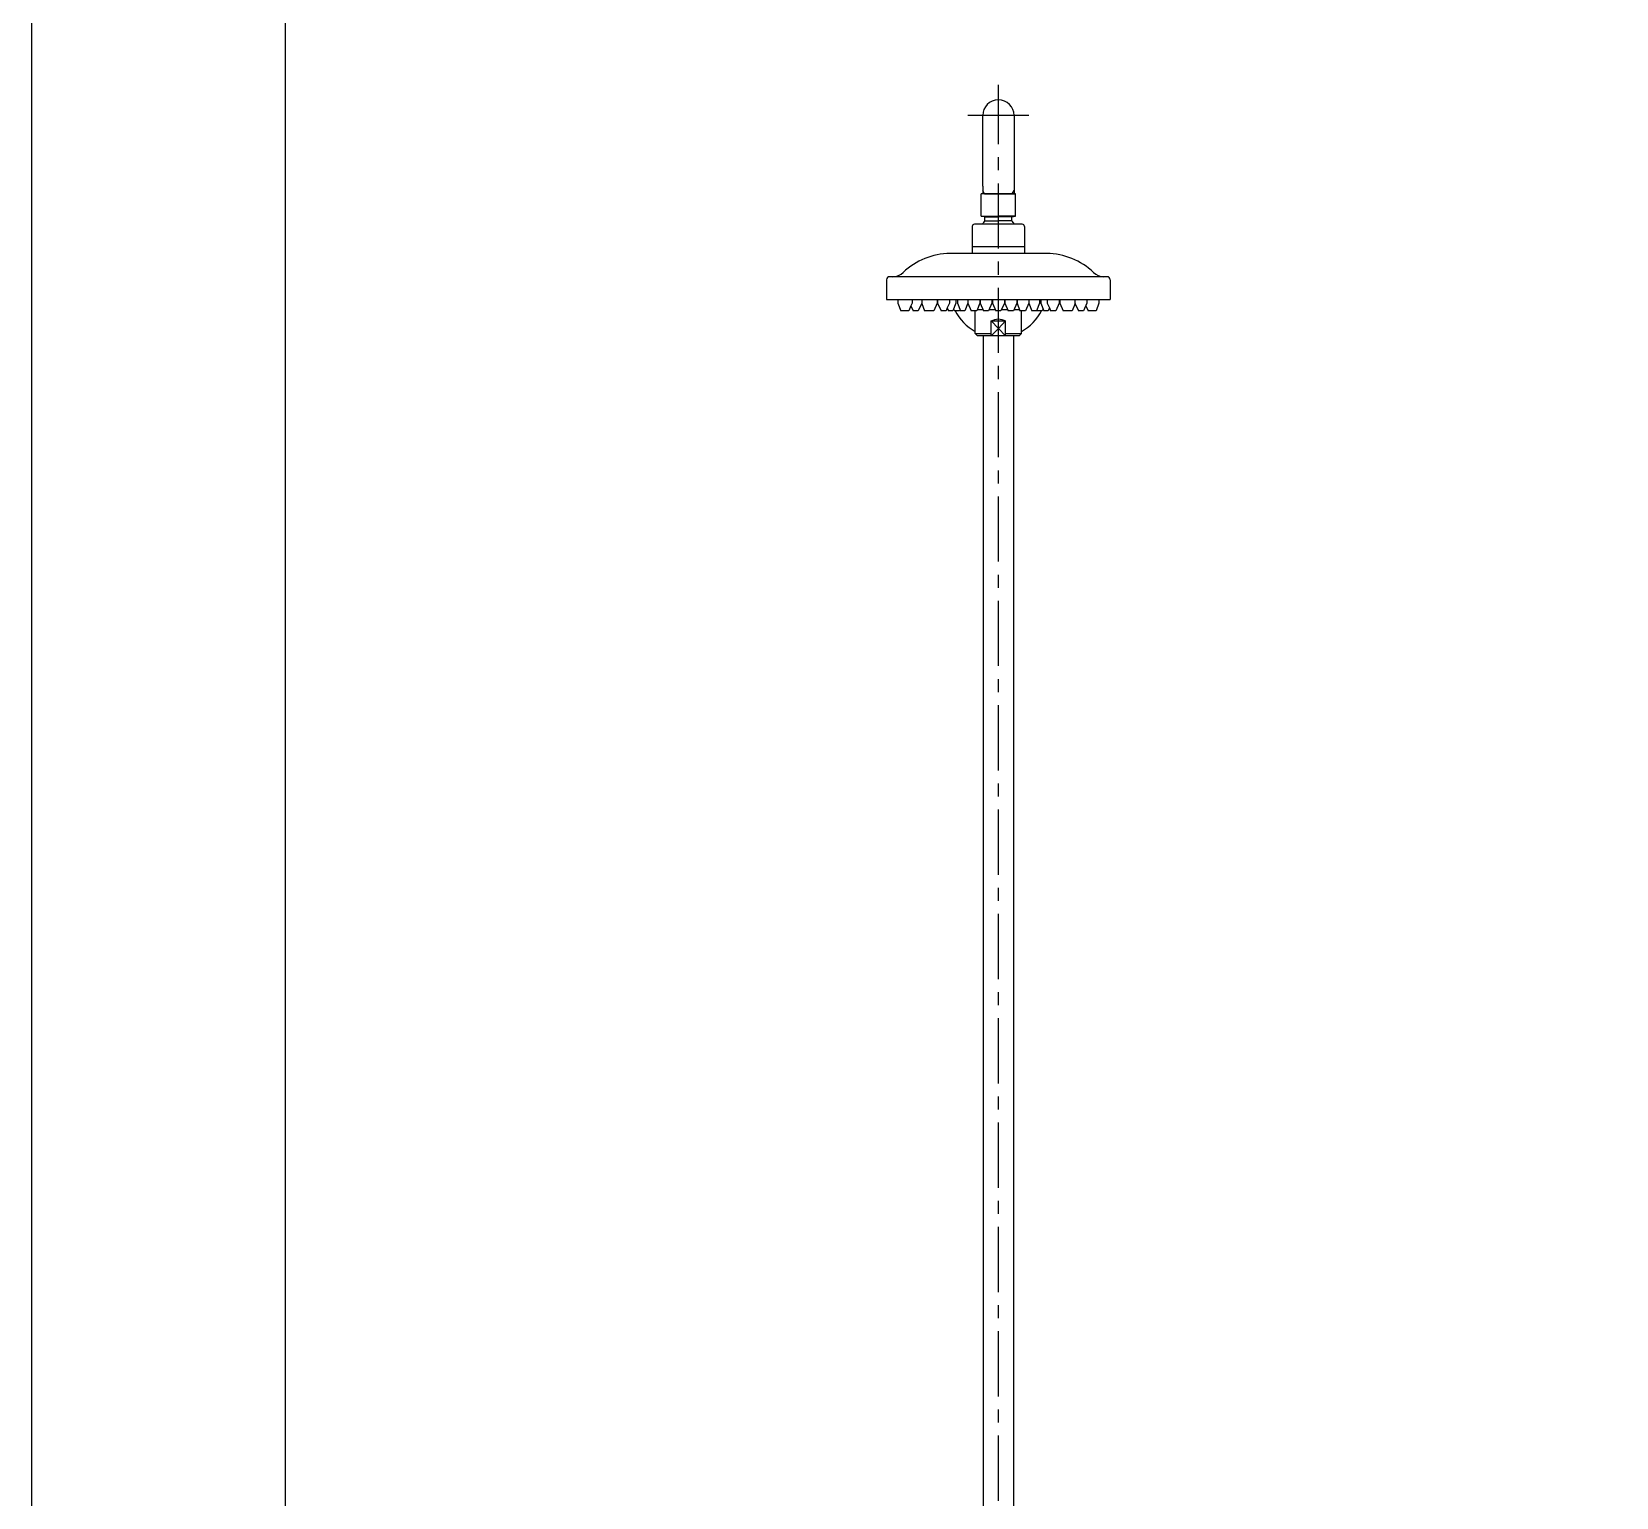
# Model space of a CAD drawing. Extents: x 39521 to 39941, y -9225 to -8631.
# Drawn here: x 39521.1 to 39733.7, y -9028.7 to -8832 of the extents above; entities that cross this region are included whole.
import ezdxf

# ---------------------------------------------------------------- set-up
doc = ezdxf.new("R2010")
doc.units = 0
doc.header["$LTSCALE"] = 7
doc.header["$MEASUREMENT"] = 0
doc.linetypes.add('CENTER', pattern=[2, 1.25, -0.25, 0.25, -0.25])
doc.layers.get('0').update_dxf_attribs({"color": 2, "linetype": 'CONTINUOUS'})
for name, color, linetype in [('CL', 1, 'CENTER'), ('D', 2, 'CONTINUOUS'), ('DWG', 7, 'CONTINUOUS')]:
    doc.layers.add(name, color=color, linetype=linetype)

msp = doc.modelspace()

# ---------------------------------------------------------------- linework, layer by layer
at = {"color": 4}
msp.add_line((39555.1, -8662.28), (39555.1, -9211.28), dxfattribs=at)
at = {"color": 7, "linetype": 'Continuous'}
for p, q in [((39647.7, -8872.52), (39647.7, -8869.45)), ((39648.73, -8869.32), (39647.95, -8869.32)), ((39650.39, -8869.32), (39649.53, -8869.32)), ((39652.07, -8869.32), (39651.21, -8869.32)), ((39653.65, -8869.32), (39652.87, -8869.32)), ((39653.9, -8872.52), (39653.9, -8869.45)), ((39648, -8872.82), (39647.7, -8872.52)), ((39647.7, -8872.52), (39649.85, -8872.52)), ((39653.6, -8872.82), (39648, -8872.82)), ((39648.75, -8872.82), (39648.75, -9061.97)), ((39653.6, -8872.82), (39650.8, -8872.82)), ((39651.75, -8872.52), (39653.9, -8872.52)), ((39652.85, -8872.82), (39652.85, -9061.97)), ((39653.6, -8872.82), (39653.9, -8872.52))]:
    msp.add_line(p, q, dxfattribs=at)
at = {"layer": 'CL'}
for p, q in [((39650.8, -9099.12), (39650.8, -8839.16)), ((39654.9, -8843.26), (39646.7, -8843.26))]:
    msp.add_line(p, q, dxfattribs=at)
at = {"layer": 'D', "color": 0}
for p, q in [((39649.85, -8870.82), (39651.75, -8870.82)), ((39649.85, -8872.82), (39649.85, -8870.82)), ((39651.75, -8872.82), (39651.75, -8870.82))]:
    msp.add_line(p, q, dxfattribs=at)
at = {"layer": 'D', "color": 2}
for q in [(39649.85, -8870.82), (39649.85, -8872.82), (39651.75, -8870.82), (39651.75, -8872.82)]:
    msp.add_line((39650.8, -8871.82), q, dxfattribs=at)
at = {"layer": 'D'}
msp.add_lwpolyline([(39521.1, -8631.28), (39941.1, -8631.28), (39941.1, -9225.28), (39521.1, -9225.28)], close=True, dxfattribs=at)
at = {"layer": 'D', "color": 0}
msp.add_spline([(39649.85, -8870.82), (39650.8, -8870.56), (39651.75, -8870.82)], degree=3, dxfattribs=at)
at = {"layer": 'DWG', "ltscale": 10}
for p, q in [((39648.7, -8852.76), (39648.7, -8843.26)), ((39652.9, -8843.26), (39652.9, -8852.76)), ((39648.7, -8852.76), (39648.7, -8853.78)), ((39652.9, -8852.76), (39652.9, -8853.78)), ((39648.49, -8856.77), (39648.49, -8853.78)), ((39650.8, -8853.78), (39648.49, -8853.78)), ((39650.8, -8853.78), (39648.5, -8853.78)), ((39648.93, -8853.76), (39648.7, -8853.76)), ((39648.93, -8853.78), (39650.8, -8853.78)), ((39650.8, -8853.78), (39653.1, -8853.78)), ((39653.11, -8853.78), (39650.8, -8853.78)), ((39652.67, -8853.76), (39652.9, -8853.76)), ((39653.11, -8856.77), (39653.11, -8853.78)), ((39648.99, -8856.88), (39648.49, -8856.77)), ((39648.49, -8856.77), (39650.8, -8856.77)), ((39648.99, -8857.39), (39648.99, -8856.88)), ((39648.99, -8856.88), (39650.8, -8856.88)), ((39648.99, -8857.39), (39650.8, -8857.39)), ((39653.11, -8856.77), (39650.8, -8856.77)), ((39652.61, -8856.88), (39650.8, -8856.88)), ((39652.61, -8857.39), (39650.8, -8857.39)), ((39652.61, -8856.88), (39653.11, -8856.77)), ((39652.61, -8857.39), (39652.61, -8856.88)), ((39647.3, -8858.15), (39647.3, -8861.79)), ((39654, -8857.85), (39647.6, -8857.85)), ((39654.3, -8858.15), (39654.3, -8861.79)), ((39657.3, -8861.79), (39644.3, -8861.79)), ((39647.3, -8860.85), (39654.3, -8860.85)), ((39635.8, -8865.29), (39635.8, -8867.95)), ((39665.4, -8864.89), (39636.2, -8864.89)), ((39665.8, -8865.29), (39665.8, -8867.95)), ((39635.8, -8867.95), (39665.8, -8867.95)), ((39637.3, -8867.95), (39637.3, -8868.45)), ((39639.22, -8867.95), (39639.22, -8868.45)), ((39640.52, -8867.95), (39640.52, -8868.45)), ((39642.58, -8867.95), (39642.58, -8868.45)), ((39642.65, -8867.95), (39642.65, -8868.45)), ((39644.24, -8867.95), (39644.24, -8868.45)), ((39645.1, -8867.95), (39645.1, -8868.45)), ((39645.3, -8867.95), (39645.3, -8868.45)), ((39646.7, -8867.95), (39646.7, -8868.45)), ((39646.71, -8867.95), (39646.71, -8868.45)), ((39648.3, -8867.95), (39648.3, -8868.45)), ((39648.34, -8867.95), (39648.34, -8868.45)), ((39649.93, -8867.95), (39649.93, -8868.45)), ((39649.99, -8867.95), (39649.99, -8868.45)), ((39651.61, -8867.95), (39651.61, -8868.45)), ((39651.67, -8867.95), (39651.67, -8868.45)), ((39653.26, -8867.95), (39653.26, -8868.45)), ((39653.3, -8867.95), (39653.3, -8868.45)), ((39654.89, -8867.95), (39654.89, -8868.45)), ((39654.9, -8867.95), (39654.9, -8868.45)), ((39656.3, -8867.95), (39656.3, -8868.45)), ((39656.5, -8867.95), (39656.5, -8868.45)), ((39657.36, -8867.95), (39657.36, -8868.45)), ((39658.95, -8867.95), (39658.95, -8868.45)), ((39659.03, -8867.95), (39659.03, -8868.45)), ((39661.08, -8867.95), (39661.08, -8868.45)), ((39662.69, -8867.95), (39662.69, -8868.45)), ((39664.3, -8867.95), (39664.3, -8868.45)), ((39637.3, -8868.45), (39637.7, -8869.45)), ((39638.77, -8869.45), (39637.7, -8869.45)), ((39639.07, -8868.8), (39638.77, -8869.45)), ((39639.22, -8868.45), (39639.07, -8868.8)), ((39639.07, -8868.8), (39639.37, -8869.45)), ((39640.06, -8869.45), (39639.37, -8869.45)), ((39640.52, -8868.45), (39640.06, -8869.45)), ((39640.51, -8868.48), (39640.9, -8869.45)), ((39642.12, -8869.45), (39640.9, -8869.45)), ((39642.58, -8868.45), (39642.12, -8869.45)), ((39642.65, -8868.45), (39643.11, -8869.45)), ((39643.79, -8869.45), (39643.11, -8869.45)), ((39643.95, -8869.09), (39643.79, -8869.45)), ((39644.24, -8868.45), (39643.95, -8869.09)), ((39643.95, -8869.09), (39644.1, -8869.45)), ((39644.7, -8869.45), (39644.1, -8869.45)), ((39645.1, -8868.45), (39644.7, -8869.45)), ((39644.8, -8869.21), (39644.91, -8869.45)), ((39645.6, -8869.45), (39644.91, -8869.45)), ((39645.3, -8868.45), (39645.7, -8869.45)), ((39645.66, -8869.34), (39645.6, -8869.45)), ((39646.3, -8869.45), (39645.7, -8869.45)), ((39646.7, -8868.45), (39646.3, -8869.45)), ((39646.71, -8868.45), (39647.15, -8869.45)), ((39647.9, -8869.45), (39647.15, -8869.45)), ((39648.3, -8868.45), (39647.9, -8869.45)), ((39648.34, -8868.45), (39648.79, -8869.45)), ((39649.48, -8869.45), (39648.79, -8869.45)), ((39649.93, -8868.45), (39649.48, -8869.45)), ((39649.99, -8868.45), (39650.45, -8869.45)), ((39651.15, -8869.45), (39650.45, -8869.45)), ((39651.61, -8868.45), (39651.15, -8869.45)), ((39651.67, -8868.45), (39652.13, -8869.45)), ((39652.81, -8869.45), (39652.13, -8869.45)), ((39653.26, -8868.45), (39652.81, -8869.45)), ((39653.3, -8868.45), (39653.7, -8869.45)), ((39654.45, -8869.45), (39653.7, -8869.45)), ((39654.89, -8868.45), (39654.45, -8869.45)), ((39654.9, -8868.45), (39655.3, -8869.45)), ((39655.9, -8869.45), (39655.3, -8869.45)), ((39656.3, -8868.45), (39655.9, -8869.45)), ((39655.95, -8869.34), (39656, -8869.45)), ((39656.69, -8869.45), (39656, -8869.45)), ((39656.5, -8868.45), (39656.9, -8869.45)), ((39656.8, -8869.21), (39656.69, -8869.45)), ((39657.5, -8869.45), (39656.9, -8869.45)), ((39657.36, -8868.45), (39657.65, -8869.09)), ((39657.65, -8869.09), (39657.5, -8869.45)), ((39657.65, -8869.09), (39657.81, -8869.45)), ((39658.5, -8869.45), (39657.81, -8869.45)), ((39658.95, -8868.45), (39658.5, -8869.45)), ((39659.03, -8868.45), (39659.48, -8869.45)), ((39660.7, -8869.45), (39659.48, -8869.45)), ((39661.09, -8868.48), (39660.7, -8869.45)), ((39661.08, -8868.45), (39661.54, -8869.45)), ((39662.23, -8869.45), (39661.54, -8869.45)), ((39662.69, -8868.45), (39662.23, -8869.45)), ((39662.54, -8868.8), (39662.83, -8869.45)), ((39663.9, -8869.45), (39662.83, -8869.45)), ((39664.3, -8868.45), (39663.9, -8869.45))]:
    msp.add_line(p, q, dxfattribs=at)
at = {"layer": 'DWG', "color": 2, "ltscale": 5}
for p, q in [((39648.93, -8853.76), (39648.7, -8853.33)), ((39648.93, -8853.76), (39648.93, -8853.78)), ((39652.67, -8853.76), (39652.9, -8853.33)), ((39652.67, -8853.76), (39652.67, -8853.78))]:
    msp.add_line(p, q, dxfattribs=at)
at = {"layer": 'DWG'}
for p, q in [((39648, -8869.22), (39648, -8869.32)), ((39653.6, -8869.22), (39653.6, -8869.32))]:
    msp.add_line(p, q, dxfattribs=at)
at = {"layer": 'DWG', "ltscale": 10}
for centre, radius, start, end in [((39650.8, -8843.26), 2.1, 0, 180), ((39650.8, -8858.96), 2.4, 138.9526, 152.4895), ((39650.8, -8858.96), 2.4, 27.5105, 41.0474), ((39647.6, -8858.15), 0.3, 90, 180), ((39654, -8858.15), 0.3, 0, 90), ((39644.3, -8870.79), 9, 90, 134.0954), ((39657.3, -8870.79), 9, 45.9046, 90), ((39636.2, -8865.29), 0.4, 90, 180), ((39636.65, -8862.89), 2, 270, 314.0954), ((39664.95, -8862.89), 2, 225.9046, 270), ((39665.4, -8865.29), 0.4, 0, 90)]:
    msp.add_arc(centre, radius, start, end, dxfattribs=at)
at = {"layer": 'DWG', "color": 0}
for centre, radius, start, end in [((39650.8, -8866.52), 6.5, 206.8061, 241.5154), ((39647.8, -8869.22), 0.2, 0, 4.8675), ((39653.8, -8869.22), 0.2, 175.1728, 180), ((39650.8, -8866.52), 6.5, 298.4846, 333.1939)]:
    msp.add_arc(centre, radius, start, end, dxfattribs=at)

doc.saveas('drawing.dxf')
